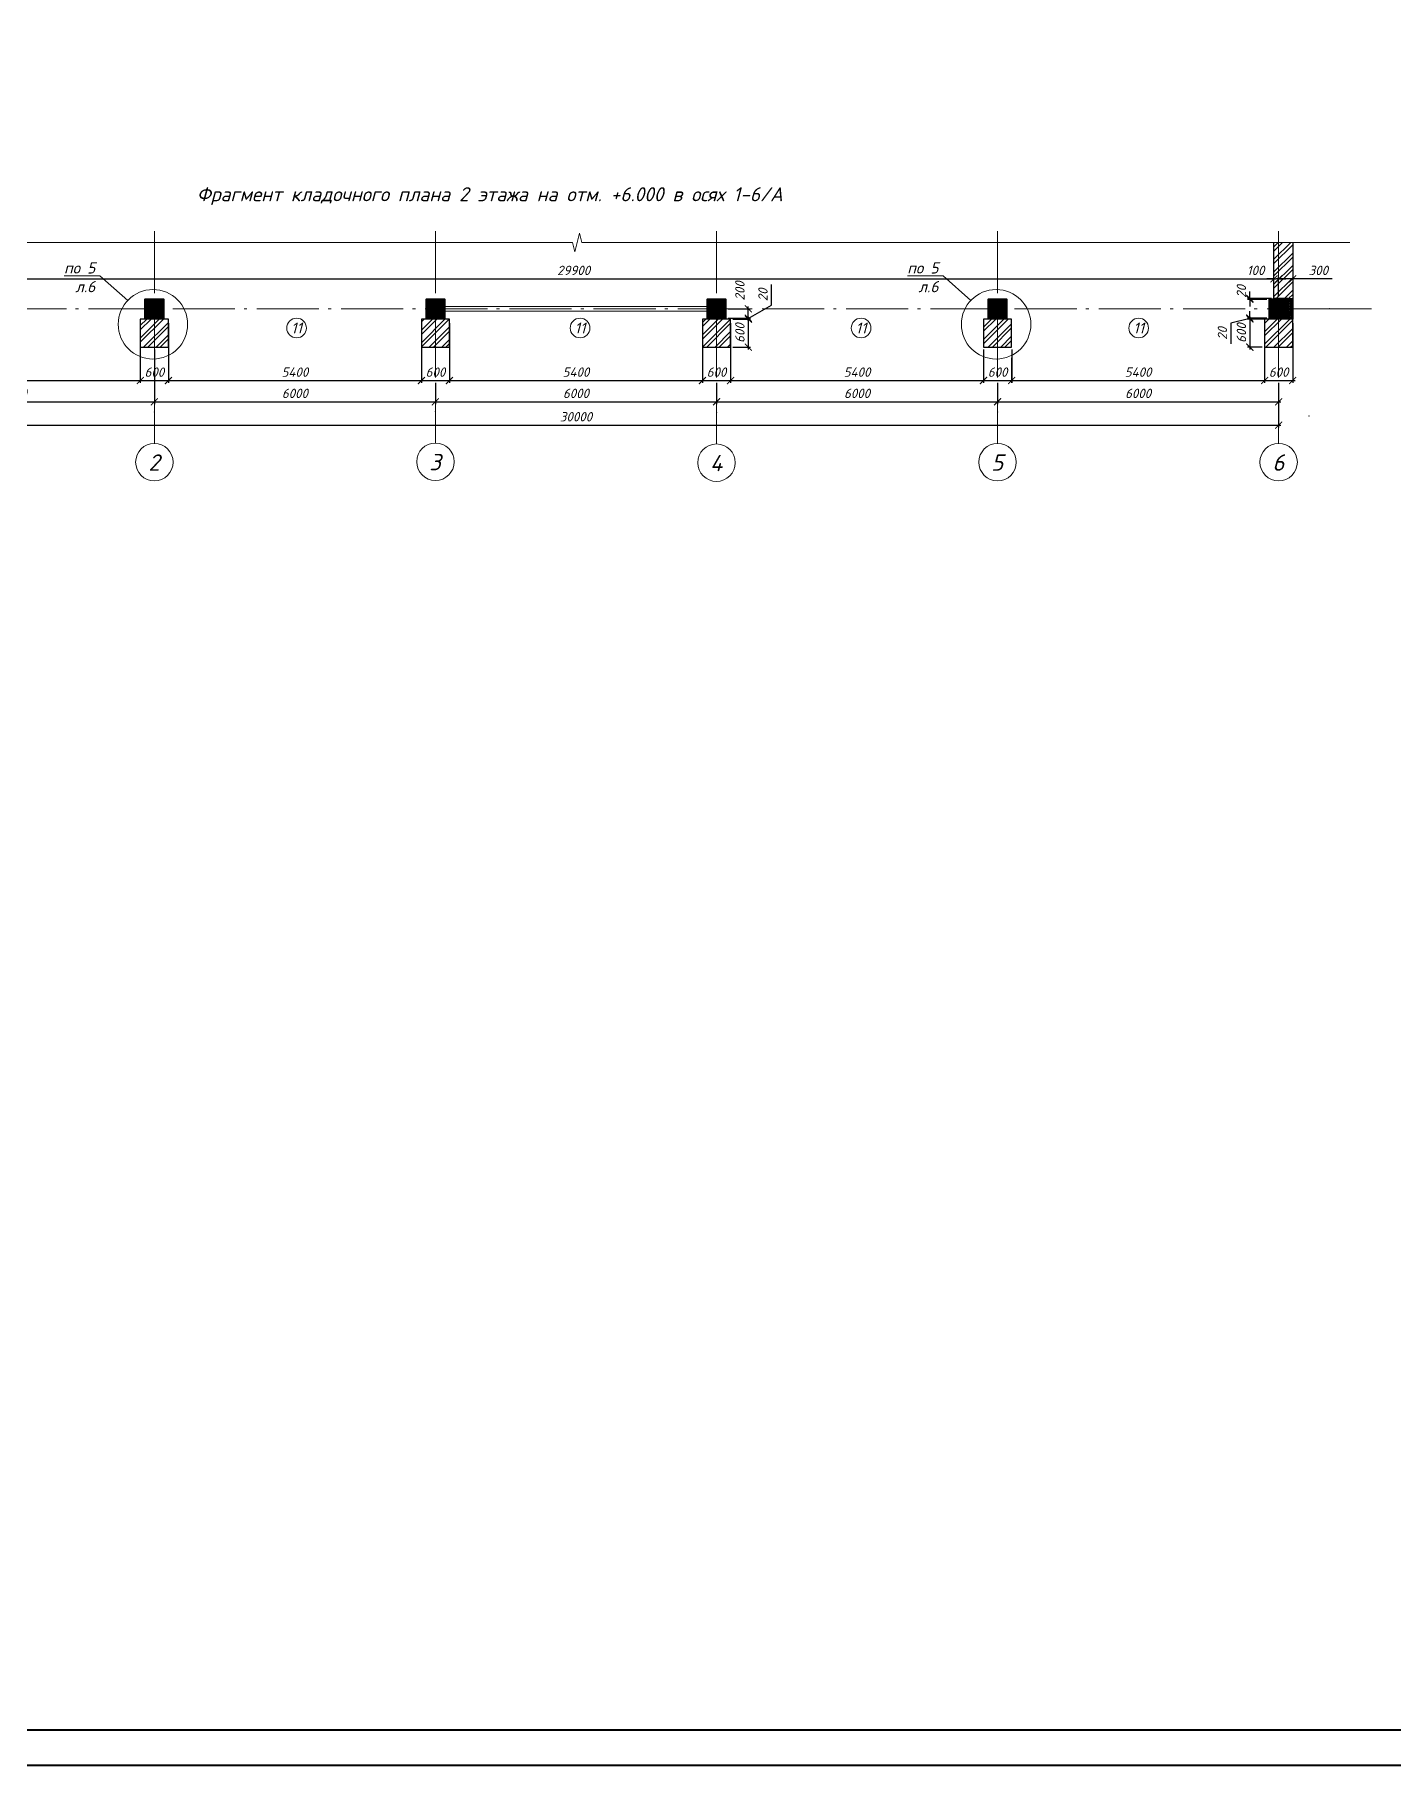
# Model space of a CAD drawing. Header units: millimetres. Extents: x -238377 to -11282, y -123214 to -44846.
# Drawn here: x -211207 to -182202, y -123214 to -86257 of the extents above; entities that cross this region are included whole.
import ezdxf
from ezdxf import colors
from ezdxf.entities.mleader import LeaderData, LeaderLine
from ezdxf.enums import TextEntityAlignment as Align
from ezdxf.math import Vec2, Vec3

# ---------------------------------------------------------------- set-up
doc = ezdxf.new("R2010")
doc.units = ezdxf.units.MM
doc.header["$MEASUREMENT"] = 0
doc.linetypes.add('Double Dashed', pattern=[1797.222233, 1325, -211.666656, 63.333344, -197.222233])
doc.layers.get('0').update_dxf_attribs({"lineweight": 5})
doc.layers.add('#Hatch', color=252, linetype='Continuous', lineweight=5, true_color=0x696969)
for name, color, linetype, lineweight in [('#Выноски', 150, 'Continuous', 15), ('#Оси', 7, 'Continuous', 5), ('0_Ном._пера__99', 7, 'Continuous', 40), ('колонны_Ном._пера__94', 252, 'Continuous', 13), ('колонны_Ном._пера__99', 7, 'Continuous', 40), ('Конструкции', 160, 'Continuous', 5), ('оси_Ном._пера__96', 7, 'Continuous', 5), ('оси_Ном._пера__97', 7, 'Continuous', 20), ('размеры', 7, 'Continuous', 5)]:
    doc.layers.add(name, color=color, linetype=linetype, lineweight=lineweight)
doc.layers.add('#стены наруж', color=7, linetype='Continuous')
doc.layers.add('колонны', color=7, linetype='Continuous')
doc.styles.add('GOST 2.304', font='isocpeui.ttf')
doc.styles.get("Standard").update_dxf_attribs({"font": 'isocpeui.ttf'})
doc.styles.add('STEP PR', font='isocpeui.ttf')
doc.dimstyles.get("Standard").update_dxf_attribs({"dimtxt": 200, "dimasz": 150, "dimexe": 50, "dimexo": 50, "dimgap": 80, "dimtad": 1, "dimdec": 0, "dimzin": 0, "dimdsep": 46, "dimtxsty": 'Standard', "dimblk": 'ARCHTICK', "dimcen": 5, "dimdle": 50, "dimadec": 0, "dimazin": 0, "dimtfac": 1, "dimtdec": 0, "dimtofl": 0, "dimtmove": 1, "dimatfit": 3, "dimfxl": 1, "dimtolj": 1, "dimtzin": 0, "dimarcsym": 0})

# ---------------------------------------------------------------- blocks, each defined once
blk = doc.blocks.new('Колонна_15_1', base_point=(22379, 71856))
at = {"layer": 'колонны_Ном._пера__94', "linetype": 'Continuous', "true_color": 0x7d7d7d}
blk.add_hatch(color=8, dxfattribs=at).paths.add_polyline_path([(22179, 71647), (22579, 71647), (22579, 72047), (22179, 72047)])
blk.add_hatch(color=8, dxfattribs=at).paths.add_polyline_path([(22179, 71647), (22579, 71647), (22579, 72047), (22179, 72047)])
at = {"layer": 'колонны_Ном._пера__99', "linetype": 'Continuous', "flags": 128}
blk.add_lwpolyline([(22179, 71647), (22579, 71647), (22579, 72047), (22179, 72047)], close=True, dxfattribs=at)
at = {"layer": 'колонны_Ном._пера__99', "color": 8, "linetype": 'Continuous', "true_color": 0x737373, "flags": 128}
blk.add_lwpolyline([(22179, 71647), (22579, 71647), (22579, 72047), (22179, 72047)], close=True, dxfattribs=at)
at = {"layer": 'оси_Ном._пера__96', "color": 253, "lineweight": 5, "true_color": 0x9c9c9c}
for points in [[(22179, 71847), (22579, 71847)], [(22179, 71847), (22579, 71847)], [(22379, 72047), (22379, 71647)], [(22379, 72047), (22379, 71647)]]:
    blk.add_lwpolyline(points, dxfattribs=at)
blk = doc.blocks.new('_ArchTick')
at = {"color": 0, "linetype": 'ByBlock', "const_width": 0.15}
blk.add_lwpolyline([(-0.5, -0.5), (0.5, 0.5)], dxfattribs=at)
blk = doc.blocks.new('*D183')
at = {"layer": 'Defpoints', "color": 0, "transparency": 16777216}
for p in [(-184751, -91472), (-214651, -91911), (-184751, -91891)]:
    blk.add_point(p, dxfattribs=at)
at = {"layer": 'размеры', "color": 0, "lineweight": -2, "transparency": 16777216}
for p, q in [((-214701, -91472), (-184701, -91472)), ((-214651, -91861), (-214651, -91422)), ((-184751, -91841), (-184751, -91422))]:
    blk.add_line(p, q, dxfattribs=at)
at = {"layer": 'размеры', "color": 0, "lineweight": -2, "transparency": 16777216, "xscale": 150, "yscale": 150, "zscale": 150, "rotation": 180}
blk.add_blockref('_ArchTick', (-214651, -91472), dxfattribs=at)
at = {"layer": 'размеры', "color": 0, "lineweight": -2, "transparency": 16777216, "xscale": 150, "yscale": 150, "zscale": 150}
blk.add_blockref('_ArchTick', (-184751, -91472), dxfattribs=at)
at = {"layer": 'размеры', "color": 0, "transparency": 16777216, "insert": (-199701, -91292), "char_height": 200, "attachment_point": 5}
blk.add_mtext('\\A1;29900', dxfattribs=at)
blk = doc.blocks.new('*D185')
at = {"layer": 'Defpoints', "color": 0, "transparency": 16777216}
for p in [(-214351, -92584), (-208951, -92421), (-208951, -93644)]:
    blk.add_point(p, dxfattribs=at)
at = {"layer": 'размеры', "color": 0, "lineweight": -2, "transparency": 16777216}
for p, q in [((-214351, -92634), (-214351, -93694)), ((-208951, -92471), (-208951, -93694)), ((-214401, -93644), (-208901, -93644))]:
    blk.add_line(p, q, dxfattribs=at)
at = {"layer": 'размеры', "color": 0, "lineweight": -2, "transparency": 16777216, "xscale": 150, "yscale": 150, "zscale": 150, "rotation": 180}
blk.add_blockref('_ArchTick', (-214351, -93644), dxfattribs=at)
at = {"layer": 'размеры', "color": 0, "lineweight": -2, "transparency": 16777216, "xscale": 150, "yscale": 150, "zscale": 150}
blk.add_blockref('_ArchTick', (-208951, -93644), dxfattribs=at)
at = {"layer": 'размеры', "color": 0, "transparency": 16777216, "insert": (-211673, -93464), "char_height": 200, "attachment_point": 5}
blk.add_mtext('\\A1;5400', dxfattribs=at)
blk = doc.blocks.new('*D186')
at = {"layer": 'Defpoints', "color": 0, "transparency": 16777216}
for p in [(-208351, -92421), (-202951, -92484), (-202951, -93644)]:
    blk.add_point(p, dxfattribs=at)
at = {"layer": 'размеры', "color": 0, "lineweight": -2, "transparency": 16777216}
for p, q in [((-208351, -92471), (-208351, -93694)), ((-202951, -92534), (-202951, -93694)), ((-208401, -93644), (-202901, -93644))]:
    blk.add_line(p, q, dxfattribs=at)
at = {"layer": 'размеры', "color": 0, "lineweight": -2, "transparency": 16777216, "xscale": 150, "yscale": 150, "zscale": 150, "rotation": 180}
blk.add_blockref('_ArchTick', (-208351, -93644), dxfattribs=at)
at = {"layer": 'размеры', "color": 0, "lineweight": -2, "transparency": 16777216, "xscale": 150, "yscale": 150, "zscale": 150}
blk.add_blockref('_ArchTick', (-202951, -93644), dxfattribs=at)
at = {"layer": 'размеры', "color": 0, "transparency": 16777216, "insert": (-205651, -93464), "char_height": 200, "attachment_point": 5}
blk.add_mtext('\\A1;5400', dxfattribs=at)
blk = doc.blocks.new('*D187')
at = {"layer": 'Defpoints', "color": 0, "transparency": 16777216}
for p in [(-202351, -92421), (-196951, -92812), (-196951, -93644)]:
    blk.add_point(p, dxfattribs=at)
at = {"layer": 'размеры', "color": 0, "lineweight": -2, "transparency": 16777216}
for p, q in [((-202351, -92471), (-202351, -93694)), ((-196951, -92862), (-196951, -93694)), ((-202401, -93644), (-196901, -93644))]:
    blk.add_line(p, q, dxfattribs=at)
at = {"layer": 'размеры', "color": 0, "lineweight": -2, "transparency": 16777216, "xscale": 150, "yscale": 150, "zscale": 150, "rotation": 180}
blk.add_blockref('_ArchTick', (-202351, -93644), dxfattribs=at)
at = {"layer": 'размеры', "color": 0, "lineweight": -2, "transparency": 16777216, "xscale": 150, "yscale": 150, "zscale": 150}
blk.add_blockref('_ArchTick', (-196951, -93644), dxfattribs=at)
at = {"layer": 'размеры', "color": 0, "transparency": 16777216, "insert": (-199651, -93464), "char_height": 200, "attachment_point": 5}
blk.add_mtext('\\A1;5400', dxfattribs=at)
blk = doc.blocks.new('*D188')
at = {"layer": 'Defpoints', "color": 0, "transparency": 16777216}
for p in [(-190951, -92931), (-196351, -93141), (-190951, -93644)]:
    blk.add_point(p, dxfattribs=at)
at = {"layer": 'размеры', "color": 0, "lineweight": -2, "transparency": 16777216}
for p, q in [((-190951, -92981), (-190951, -93694)), ((-196351, -93191), (-196351, -93694)), ((-196401, -93644), (-190901, -93644))]:
    blk.add_line(p, q, dxfattribs=at)
at = {"layer": 'размеры', "color": 0, "lineweight": -2, "transparency": 16777216, "xscale": 150, "yscale": 150, "zscale": 150, "rotation": 180}
blk.add_blockref('_ArchTick', (-196351, -93644), dxfattribs=at)
at = {"layer": 'размеры', "color": 0, "lineweight": -2, "transparency": 16777216, "xscale": 150, "yscale": 150, "zscale": 150}
blk.add_blockref('_ArchTick', (-190951, -93644), dxfattribs=at)
at = {"layer": 'размеры', "color": 0, "transparency": 16777216, "insert": (-193651, -93464), "char_height": 200, "attachment_point": 5}
blk.add_mtext('\\A1;5400', dxfattribs=at)
blk = doc.blocks.new('*D189')
at = {"layer": 'Defpoints', "color": 0, "transparency": 16777216}
for p in [(-190351, -93109), (-184951, -93186), (-184951, -93644)]:
    blk.add_point(p, dxfattribs=at)
at = {"layer": 'размеры', "color": 0, "lineweight": -2, "transparency": 16777216}
for p, q in [((-190351, -93159), (-190351, -93694)), ((-184951, -93236), (-184951, -93694)), ((-190401, -93644), (-184901, -93644))]:
    blk.add_line(p, q, dxfattribs=at)
at = {"layer": 'размеры', "color": 0, "lineweight": -2, "transparency": 16777216, "xscale": 150, "yscale": 150, "zscale": 150, "rotation": 180}
blk.add_blockref('_ArchTick', (-190351, -93644), dxfattribs=at)
at = {"layer": 'размеры', "color": 0, "lineweight": -2, "transparency": 16777216, "xscale": 150, "yscale": 150, "zscale": 150}
blk.add_blockref('_ArchTick', (-184951, -93644), dxfattribs=at)
at = {"layer": 'размеры', "color": 0, "transparency": 16777216, "insert": (-187651, -93464), "char_height": 200, "attachment_point": 5}
blk.add_mtext('\\A1;5400', dxfattribs=at)
blk = doc.blocks.new('Связ001')
at = {"layer": 'Конструкции', "color": 102, "linetype": 'Continuous', "lineweight": 9}
blk.add_lwpolyline([(5837, 0), (5837, 100), (0, 100), (0, 0), (5837, 0)], dxfattribs=at)
blk = doc.blocks.new('*D176')
at = {"layer": 'Defpoints', "color": 0, "transparency": 16777216}
for p in [(-208951, -92373), (-208351, -92372), (-208351, -93644)]:
    blk.add_point(p, dxfattribs=at)
at = {"layer": 'размеры', "color": 0, "lineweight": -2, "transparency": 16777216}
for p, q in [((-208951, -92423), (-208951, -93694)), ((-208351, -92422), (-208351, -93694)), ((-209001, -93644), (-208301, -93644))]:
    blk.add_line(p, q, dxfattribs=at)
at = {"layer": 'размеры', "color": 0, "lineweight": -2, "transparency": 16777216, "xscale": 150, "yscale": 150, "zscale": 150, "rotation": 180}
blk.add_blockref('_ArchTick', (-208951, -93644), dxfattribs=at)
at = {"layer": 'размеры', "color": 0, "lineweight": -2, "transparency": 16777216, "xscale": 150, "yscale": 150, "zscale": 150}
blk.add_blockref('_ArchTick', (-208351, -93644), dxfattribs=at)
at = {"layer": 'размеры', "color": 0, "transparency": 16777216, "insert": (-208651, -93464), "char_height": 200, "attachment_point": 5}
blk.add_mtext('\\A1;600', dxfattribs=at)
blk = doc.blocks.new('*D177')
at = {"layer": 'Defpoints', "color": 0, "transparency": 16777216}
for p in [(-202951, -92373), (-202351, -92372), (-202351, -93644)]:
    blk.add_point(p, dxfattribs=at)
at = {"layer": 'размеры', "color": 0, "lineweight": -2, "transparency": 16777216}
for p, q in [((-202951, -92423), (-202951, -93694)), ((-202351, -92422), (-202351, -93694)), ((-203001, -93644), (-202301, -93644))]:
    blk.add_line(p, q, dxfattribs=at)
at = {"layer": 'размеры', "color": 0, "lineweight": -2, "transparency": 16777216, "xscale": 150, "yscale": 150, "zscale": 150, "rotation": 180}
blk.add_blockref('_ArchTick', (-202951, -93644), dxfattribs=at)
at = {"layer": 'размеры', "color": 0, "lineweight": -2, "transparency": 16777216, "xscale": 150, "yscale": 150, "zscale": 150}
blk.add_blockref('_ArchTick', (-202351, -93644), dxfattribs=at)
at = {"layer": 'размеры', "color": 0, "transparency": 16777216, "insert": (-202651, -93464), "char_height": 200, "attachment_point": 5}
blk.add_mtext('\\A1;600', dxfattribs=at)
blk = doc.blocks.new('*D178')
at = {"layer": 'Defpoints', "color": 0, "transparency": 16777216}
for p in [(-196951, -92373), (-196351, -92372), (-196351, -93644)]:
    blk.add_point(p, dxfattribs=at)
at = {"layer": 'размеры', "color": 0, "lineweight": -2, "transparency": 16777216}
for p, q in [((-196951, -92423), (-196951, -93694)), ((-196351, -92422), (-196351, -93694)), ((-197001, -93644), (-196301, -93644))]:
    blk.add_line(p, q, dxfattribs=at)
at = {"layer": 'размеры', "color": 0, "lineweight": -2, "transparency": 16777216, "xscale": 150, "yscale": 150, "zscale": 150, "rotation": 180}
blk.add_blockref('_ArchTick', (-196951, -93644), dxfattribs=at)
at = {"layer": 'размеры', "color": 0, "lineweight": -2, "transparency": 16777216, "xscale": 150, "yscale": 150, "zscale": 150}
blk.add_blockref('_ArchTick', (-196351, -93644), dxfattribs=at)
at = {"layer": 'размеры', "color": 0, "transparency": 16777216, "insert": (-196651, -93464), "char_height": 200, "attachment_point": 5}
blk.add_mtext('\\A1;600', dxfattribs=at)
blk = doc.blocks.new('*D179')
at = {"layer": 'Defpoints', "color": 0, "lineweight": 0, "transparency": 16777216}
for p in [(-190951, -92931), (-190350, -92931), (-190350, -93644)]:
    blk.add_point(p, dxfattribs=at)
at = {"layer": 'размеры', "color": 0, "lineweight": -2, "transparency": 16777216}
for p, q in [((-190951, -92981), (-190951, -93694)), ((-190350, -92981), (-190350, -93694)), ((-191001, -93644), (-190300, -93644))]:
    blk.add_line(p, q, dxfattribs=at)
at = {"layer": 'размеры', "color": 0, "lineweight": -2, "transparency": 16777216, "xscale": 150, "yscale": 150, "zscale": 150, "rotation": 180}
blk.add_blockref('_ArchTick', (-190951, -93644), dxfattribs=at)
at = {"layer": 'размеры', "color": 0, "lineweight": -2, "transparency": 16777216, "xscale": 150, "yscale": 150, "zscale": 150}
blk.add_blockref('_ArchTick', (-190350, -93644), dxfattribs=at)
at = {"layer": 'размеры', "color": 0, "transparency": 16777216, "insert": (-190651, -93464), "char_height": 200, "attachment_point": 5}
blk.add_mtext('\\A1;600', dxfattribs=at)
blk = doc.blocks.new('*D180')
at = {"layer": 'Defpoints', "color": 0, "transparency": 16777216}
for p in [(-184951, -92373), (-184351, -92372), (-184351, -93644)]:
    blk.add_point(p, dxfattribs=at)
at = {"layer": 'размеры', "color": 0, "lineweight": -2, "transparency": 16777216}
for p, q in [((-184951, -92423), (-184951, -93694)), ((-184351, -92422), (-184351, -93694)), ((-185001, -93644), (-184301, -93644))]:
    blk.add_line(p, q, dxfattribs=at)
at = {"layer": 'размеры', "color": 0, "lineweight": -2, "transparency": 16777216, "xscale": 150, "yscale": 150, "zscale": 150, "rotation": 180}
blk.add_blockref('_ArchTick', (-184951, -93644), dxfattribs=at)
at = {"layer": 'размеры', "color": 0, "lineweight": -2, "transparency": 16777216, "xscale": 150, "yscale": 150, "zscale": 150}
blk.add_blockref('_ArchTick', (-184351, -93644), dxfattribs=at)
at = {"layer": 'размеры', "color": 0, "transparency": 16777216, "insert": (-184651, -93464), "char_height": 200, "attachment_point": 5}
blk.add_mtext('\\A1;600', dxfattribs=at)
blk = doc.blocks.new('*D182')
at = {"layer": 'Defpoints', "color": 0, "transparency": 16777216}
for p in [(-184651, -91472), (-184651, -91472), (-184351, -91472)]:
    blk.add_point(p, dxfattribs=at)
at = {"layer": 'размеры', "color": 0, "lineweight": -2, "transparency": 16777216}
for p, q in [((-184301, -91472), (-184701, -91472)), ((-183511, -91472), (-184351, -91472))]:
    blk.add_line(p, q, dxfattribs=at)
at = {"layer": 'размеры', "color": 0, "lineweight": -2, "transparency": 16777216, "xscale": 150, "yscale": 150, "zscale": 150, "rotation": 180}
blk.add_blockref('_ArchTick', (-184651, -91472), dxfattribs=at)
at = {"layer": 'размеры', "color": 0, "lineweight": -2, "transparency": 16777216, "xscale": 150, "yscale": 150, "zscale": 150}
blk.add_blockref('_ArchTick', (-184351, -91472), dxfattribs=at)
at = {"layer": 'размеры', "color": 0, "transparency": 16777216, "insert": (-183804, -91292), "char_height": 200, "attachment_point": 5}
blk.add_mtext('\\A1;300', dxfattribs=at)
blk = doc.blocks.new('*D196')
at = {"layer": 'Defpoints', "color": 0, "transparency": 16777216}
for p in [(-196351, -92331), (-196351, -92931), (-195972, -92931)]:
    blk.add_point(p, dxfattribs=at)
at = {"layer": 'размеры', "color": 0, "lineweight": -2, "transparency": 16777216}
for p, q in [((-196301, -92331), (-195922, -92331)), ((-195972, -92281), (-195972, -92981)), ((-196301, -92931), (-195922, -92931))]:
    blk.add_line(p, q, dxfattribs=at)
at = {"layer": 'размеры', "color": 0, "lineweight": -2, "transparency": 16777216, "xscale": 150, "yscale": 150, "zscale": 150}
for p, rotation in [((-195972, -92331), 90), ((-195972, -92931), 270)]:
    blk.add_blockref('_ArchTick', p, dxfattribs=dict(at, rotation=rotation))
at = {"layer": 'размеры', "color": 0, "transparency": 16777216, "insert": (-196152, -92631), "char_height": 200, "attachment_point": 5, "rotation": 90}
blk.add_mtext('\\A1;600', dxfattribs=at)
blk = doc.blocks.new('*D197')
at = {"layer": 'Defpoints', "color": 0, "transparency": 16777216}
for p in [(-196451, -92311), (-196351, -92331), (-195972, -92311)]:
    blk.add_point(p, dxfattribs=at)
at = {"layer": 'размеры', "color": 0, "lineweight": -2, "transparency": 16777216}
for p, q in [((-195479, -92035), (-195479, -91595)), ((-196401, -92311), (-195922, -92311)), ((-196301, -92331), (-195922, -92331)), ((-195972, -92321), (-195479, -92035)), ((-195972, -92311), (-195972, -92161)), ((-195972, -92331), (-195972, -92311)), ((-195972, -92331), (-195972, -92481))]:
    blk.add_line(p, q, dxfattribs=at)
at = {"layer": 'размеры', "color": 0, "lineweight": -2, "transparency": 16777216, "xscale": 150, "yscale": 150, "zscale": 150}
for p, rotation in [((-195972, -92311), 270), ((-195972, -92331), 90)]:
    blk.add_blockref('_ArchTick', p, dxfattribs=dict(at, rotation=rotation))
at = {"layer": 'размеры', "color": 0, "transparency": 16777216, "insert": (-195659, -91815), "char_height": 200, "attachment_point": 5, "rotation": 90}
blk.add_mtext('\\A1;20', dxfattribs=at)
blk = doc.blocks.new('*D198')
at = {"layer": 'Defpoints', "color": 0, "transparency": 16777216}
for p in [(-196451, -92111), (-196451, -92311), (-195972, -92111)]:
    blk.add_point(p, dxfattribs=at)
at = {"layer": 'размеры', "color": 0, "lineweight": -2, "transparency": 16777216}
for p, q in [((-196401, -92111), (-195922, -92111)), ((-196401, -92311), (-195922, -92311)), ((-195972, -92361), (-195972, -92061))]:
    blk.add_line(p, q, dxfattribs=at)
at = {"layer": 'размеры', "color": 0, "lineweight": -2, "transparency": 16777216, "xscale": 150, "yscale": 150, "zscale": 150}
for p, rotation in [((-195972, -92111), 90), ((-195972, -92311), 270)]:
    blk.add_blockref('_ArchTick', p, dxfattribs=dict(at, rotation=rotation))
at = {"layer": 'размеры', "color": 0, "transparency": 16777216, "insert": (-196152, -91731), "char_height": 200, "attachment_point": 5, "rotation": 90}
blk.add_mtext('\\A1;200', dxfattribs=at)
blk = doc.blocks.new('*D199')
at = {"layer": 'Defpoints', "color": 0, "transparency": 16777216}
for p in [(-185266, -91891), (-184851, -91911), (-184751, -91891)]:
    blk.add_point(p, dxfattribs=at)
at = {"layer": 'размеры', "color": 0, "lineweight": -2, "transparency": 16777216}
for p, q in [((-184801, -91891), (-185316, -91891)), ((-184901, -91911), (-185316, -91911)), ((-185266, -91891), (-185266, -91741)), ((-185266, -91911), (-185266, -92061))]:
    blk.add_line(p, q, dxfattribs=at)
at = {"layer": 'размеры', "color": 0, "lineweight": -2, "transparency": 16777216, "xscale": 150, "yscale": 150, "zscale": 150}
for p, rotation in [((-185266, -91891), 270), ((-185266, -91911), 90)]:
    blk.add_blockref('_ArchTick', p, dxfattribs=dict(at, rotation=rotation))
at = {"layer": 'размеры', "color": 0, "transparency": 16777216, "insert": (-185446, -91741), "char_height": 200, "attachment_point": 5, "rotation": 90}
blk.add_mtext('\\A1;20', dxfattribs=at)
blk = doc.blocks.new('*D190')
at = {"layer": 'Defpoints', "color": 0, "transparency": 16777216}
for p in [(-185266, -92331), (-184851, -92311), (-184851, -92331)]:
    blk.add_point(p, dxfattribs=at)
at = {"layer": 'размеры', "color": 0, "lineweight": -2, "transparency": 16777216}
for p, q in [((-185266, -92321), (-185671, -92420)), ((-184901, -92311), (-185316, -92311)), ((-184901, -92331), (-185316, -92331)), ((-185266, -92311), (-185266, -92161)), ((-185266, -92311), (-185266, -92331)), ((-185266, -92331), (-185266, -92481)), ((-185671, -92420), (-185671, -92860))]:
    blk.add_line(p, q, dxfattribs=at)
at = {"layer": 'размеры', "color": 0, "lineweight": -2, "transparency": 16777216, "xscale": 150, "yscale": 150, "zscale": 150}
for p, rotation in [((-185266, -92311), 270), ((-185266, -92331), 90)]:
    blk.add_blockref('_ArchTick', p, dxfattribs=dict(at, rotation=rotation))
at = {"layer": 'размеры', "color": 0, "transparency": 16777216, "insert": (-185851, -92640), "char_height": 200, "attachment_point": 5, "rotation": 90}
blk.add_mtext('\\A1;20', dxfattribs=at)
blk = doc.blocks.new('*D191')
at = {"layer": 'Defpoints', "color": 0, "transparency": 16777216}
for p in [(-184851, -92331), (-185266, -92931), (-184951, -92931)]:
    blk.add_point(p, dxfattribs=at)
at = {"layer": 'размеры', "color": 0, "lineweight": -2, "transparency": 16777216}
for p, q in [((-184901, -92331), (-185316, -92331)), ((-185266, -92281), (-185266, -92981)), ((-185001, -92931), (-185316, -92931))]:
    blk.add_line(p, q, dxfattribs=at)
at = {"layer": 'размеры', "color": 0, "lineweight": -2, "transparency": 16777216, "xscale": 150, "yscale": 150, "zscale": 150}
for p, rotation in [((-185266, -92331), 90), ((-185266, -92931), 270)]:
    blk.add_blockref('_ArchTick', p, dxfattribs=dict(at, rotation=rotation))
at = {"layer": 'размеры', "color": 0, "transparency": 16777216, "insert": (-185446, -92631), "char_height": 200, "attachment_point": 5, "rotation": 90}
blk.add_mtext('\\A1;600', dxfattribs=at)
blk = doc.blocks.new('*D175')
at = {"layer": 'Defpoints', "color": 0, "transparency": 16777216}
for p in [(-184651, -91472), (-184751, -91891), (-184651, -91891)]:
    blk.add_point(p, dxfattribs=at)
at = {"layer": 'размеры', "color": 0, "lineweight": -2, "transparency": 16777216}
for p, q in [((-184751, -91472), (-184901, -91472)), ((-184751, -91841), (-184751, -91422)), ((-184651, -91841), (-184651, -91422)), ((-184651, -91472), (-184501, -91472))]:
    blk.add_line(p, q, dxfattribs=at)
at = {"layer": 'размеры', "color": 0, "lineweight": -2, "transparency": 16777216, "xscale": 150, "yscale": 150, "zscale": 150}
blk.add_blockref('_ArchTick', (-184751, -91472), dxfattribs=at)
at = {"layer": 'размеры', "color": 0, "lineweight": -2, "transparency": 16777216, "xscale": 150, "yscale": 150, "zscale": 150, "rotation": 180}
blk.add_blockref('_ArchTick', (-184651, -91472), dxfattribs=at)
at = {"layer": 'размеры', "color": 0, "transparency": 16777216, "insert": (-185142, -91292), "char_height": 200, "attachment_point": 5}
blk.add_mtext('\\A1;100', dxfattribs=at)
blk = doc.blocks.new('*U201')
at = {"color": 0, "linetype": 'ByBlock', "lineweight": -2}
for p, q in [((102.46, 0), (102.78, 1.25)), ((102.78, 1.25), (103.4, -1.25)), ((102.46, 0), (0, 0)), ((103.4, -1.25), (103.71, 0)), ((206.18, 0), (103.71, 0))]:
    blk.add_line(p, q, dxfattribs=at)
blk = doc.blocks.new('*D202')
at = {"layer": 'Defpoints', "color": 0, "transparency": 16777216}
for p in [(-214651, -92732), (-208651, -92931), (-208651, -94098)]:
    blk.add_point(p, dxfattribs=at)
at = {"layer": 'размеры', "color": 0, "lineweight": -2, "transparency": 16777216}
for p, q in [((-214651, -92782), (-214651, -94148)), ((-208651, -92981), (-208651, -94148)), ((-214701, -94098), (-208601, -94098))]:
    blk.add_line(p, q, dxfattribs=at)
at = {"layer": 'размеры', "color": 0, "lineweight": -2, "transparency": 16777216, "xscale": 150, "yscale": 150, "zscale": 150, "rotation": 180}
blk.add_blockref('_ArchTick', (-214651, -94098), dxfattribs=at)
at = {"layer": 'размеры', "color": 0, "lineweight": -2, "transparency": 16777216, "xscale": 150, "yscale": 150, "zscale": 150}
blk.add_blockref('_ArchTick', (-208651, -94098), dxfattribs=at)
at = {"layer": 'размеры', "color": 0, "transparency": 16777216, "insert": (-211651, -93918), "char_height": 200, "attachment_point": 5}
blk.add_mtext('\\A1;6000', dxfattribs=at)
blk = doc.blocks.new('*D203')
at = {"layer": 'Defpoints', "color": 0, "transparency": 16777216}
for p in [(-208651, -92931), (-202651, -93644), (-202651, -94098)]:
    blk.add_point(p, dxfattribs=at)
at = {"layer": 'размеры', "color": 0, "lineweight": -2, "transparency": 16777216}
for p, q in [((-208651, -92981), (-208651, -94148)), ((-202651, -93694), (-202651, -94148)), ((-208701, -94098), (-202601, -94098))]:
    blk.add_line(p, q, dxfattribs=at)
at = {"layer": 'размеры', "color": 0, "lineweight": -2, "transparency": 16777216, "xscale": 150, "yscale": 150, "zscale": 150, "rotation": 180}
blk.add_blockref('_ArchTick', (-208651, -94098), dxfattribs=at)
at = {"layer": 'размеры', "color": 0, "lineweight": -2, "transparency": 16777216, "xscale": 150, "yscale": 150, "zscale": 150}
blk.add_blockref('_ArchTick', (-202651, -94098), dxfattribs=at)
at = {"layer": 'размеры', "color": 0, "transparency": 16777216, "insert": (-205651, -93918), "char_height": 200, "attachment_point": 5}
blk.add_mtext('\\A1;6000', dxfattribs=at)
blk = doc.blocks.new('*D204')
at = {"layer": 'Defpoints', "color": 0, "transparency": 16777216}
for p in [(-202651, -93644), (-196651, -93644), (-196651, -94098)]:
    blk.add_point(p, dxfattribs=at)
at = {"layer": 'размеры', "color": 0, "lineweight": -2, "transparency": 16777216}
for p, q in [((-202651, -93694), (-202651, -94148)), ((-196651, -93694), (-196651, -94148)), ((-202701, -94098), (-196601, -94098))]:
    blk.add_line(p, q, dxfattribs=at)
at = {"layer": 'размеры', "color": 0, "lineweight": -2, "transparency": 16777216, "xscale": 150, "yscale": 150, "zscale": 150, "rotation": 180}
blk.add_blockref('_ArchTick', (-202651, -94098), dxfattribs=at)
at = {"layer": 'размеры', "color": 0, "lineweight": -2, "transparency": 16777216, "xscale": 150, "yscale": 150, "zscale": 150}
blk.add_blockref('_ArchTick', (-196651, -94098), dxfattribs=at)
at = {"layer": 'размеры', "color": 0, "transparency": 16777216, "insert": (-199651, -93918), "char_height": 200, "attachment_point": 5}
blk.add_mtext('\\A1;6000', dxfattribs=at)
blk = doc.blocks.new('*D205')
at = {"layer": 'Defpoints', "color": 0, "transparency": 16777216}
for p in [(-196651, -93644), (-190651, -93644), (-190651, -94098)]:
    blk.add_point(p, dxfattribs=at)
at = {"layer": 'размеры', "color": 0, "lineweight": -2, "transparency": 16777216}
for p, q in [((-196651, -93694), (-196651, -94148)), ((-190651, -93694), (-190651, -94148)), ((-196701, -94098), (-190601, -94098))]:
    blk.add_line(p, q, dxfattribs=at)
at = {"layer": 'размеры', "color": 0, "lineweight": -2, "transparency": 16777216, "xscale": 150, "yscale": 150, "zscale": 150, "rotation": 180}
blk.add_blockref('_ArchTick', (-196651, -94098), dxfattribs=at)
at = {"layer": 'размеры', "color": 0, "lineweight": -2, "transparency": 16777216, "xscale": 150, "yscale": 150, "zscale": 150}
blk.add_blockref('_ArchTick', (-190651, -94098), dxfattribs=at)
at = {"layer": 'размеры', "color": 0, "transparency": 16777216, "insert": (-193651, -93918), "char_height": 200, "attachment_point": 5}
blk.add_mtext('\\A1;6000', dxfattribs=at)
blk = doc.blocks.new('*D206')
at = {"layer": 'Defpoints', "color": 0, "lineweight": 0, "transparency": 16777216}
for p in [(-190651, -93644), (-184651, -93663), (-184651, -94098)]:
    blk.add_point(p, dxfattribs=at)
at = {"layer": 'размеры', "color": 0, "lineweight": -2, "transparency": 16777216}
for p, q in [((-190651, -93694), (-190651, -94148)), ((-184651, -93713), (-184651, -94148)), ((-190701, -94098), (-184601, -94098))]:
    blk.add_line(p, q, dxfattribs=at)
at = {"layer": 'размеры', "color": 0, "lineweight": -2, "transparency": 16777216, "xscale": 150, "yscale": 150, "zscale": 150, "rotation": 180}
blk.add_blockref('_ArchTick', (-190651, -94098), dxfattribs=at)
at = {"layer": 'размеры', "color": 0, "lineweight": -2, "transparency": 16777216, "xscale": 150, "yscale": 150, "zscale": 150}
blk.add_blockref('_ArchTick', (-184651, -94098), dxfattribs=at)
at = {"layer": 'размеры', "color": 0, "transparency": 16777216, "insert": (-187651, -93918), "char_height": 200, "attachment_point": 5}
blk.add_mtext('\\A1;6000', dxfattribs=at)
blk = doc.blocks.new('*D207')
at = {"layer": 'Defpoints', "color": 0, "transparency": 16777216}
for p in [(-214651, -92732), (-184651, -93644), (-184651, -94597)]:
    blk.add_point(p, dxfattribs=at)
at = {"layer": 'размеры', "color": 0, "lineweight": -2, "transparency": 16777216}
for p, q in [((-214651, -92782), (-214651, -94647)), ((-184651, -93694), (-184651, -94647)), ((-214701, -94597), (-184601, -94597))]:
    blk.add_line(p, q, dxfattribs=at)
at = {"layer": 'размеры', "color": 0, "lineweight": -2, "transparency": 16777216, "xscale": 150, "yscale": 150, "zscale": 150, "rotation": 180}
blk.add_blockref('_ArchTick', (-214651, -94597), dxfattribs=at)
at = {"layer": 'размеры', "color": 0, "lineweight": -2, "transparency": 16777216, "xscale": 150, "yscale": 150, "zscale": 150}
blk.add_blockref('_ArchTick', (-184651, -94597), dxfattribs=at)
at = {"layer": 'размеры', "color": 0, "transparency": 16777216, "insert": (-199651, -94417), "char_height": 200, "attachment_point": 5}
blk.add_mtext('\\A1;30000', dxfattribs=at)
blk = doc.blocks.new('*U225')
at = {"color": 0, "linetype": 'ByBlock', "lineweight": -2}
blk.add_circle((0, 0), 6, dxfattribs=at)
blk.add_attdef('Узел', text='', height=4, dxfattribs=at).set_placement((0, 0), align=Align.MIDDLE_CENTER)
blk = doc.blocks.new('_None')

msp = doc.modelspace()

# ---------------------------------------------------------------- hatches: boundary and pattern name
at = {"layer": '#Hatch'}
h = msp.add_hatch(dxfattribs=at)
h.set_pattern_fill('ANSI32', color=256, scale=500)
h.set_pattern_definition([(45, (0, -12900.65), (-132.58252, 132.58252), []), (45, (88.39, -12900.65), (-132.58252, 132.58252), [])])
h.paths.add_polyline_path([(-184351.2, -90698), (-184651.2, -90698), (-184651.2, -91891), (-184451.5, -91891), (-184401.3, -91891), (-184351.2, -91891)])
h.paths.add_polyline_path([(-184651.2, -90698), (-184751.2, -90698), (-184751.2, -91891), (-184651.2, -91891)])
h = msp.add_hatch(dxfattribs=at)
h.set_pattern_fill('ANSI37', color=256, scale=200)
h.paths.add_polyline_path([(-184351.2, -91891), (-184451.5, -91891), (-184451.5, -92111), (-184351.2, -92111)])
h.paths.add_polyline_path([(-184351.2, -92111), (-184451.5, -92111), (-184451.5, -92331), (-184351.2, -92331)])
h = msp.add_hatch(dxfattribs=at)
h.set_pattern_fill('ANSI32', color=256, scale=500)
h.set_pattern_definition([(45, (0, -12920.65), (-132.58252, 132.58252), []), (45, (88.39, -12920.65), (-132.58252, 132.58252), [])])
h.paths.add_polyline_path([(-208651.2, -92331), (-208951.3, -92331), (-208951.3, -92931), (-208651.2, -92931)])
h.paths.add_polyline_path([(-208351, -92331), (-208651.2, -92331), (-208651.2, -92931), (-208351, -92931)])
h.paths.add_polyline_path([(-202651.2, -92331), (-202951.3, -92331), (-202951, -92930.9), (-202651.2, -92931)])
h.paths.add_polyline_path([(-202351, -92331), (-202651.2, -92331), (-202651.2, -92931), (-202351, -92931)])
h.paths.add_polyline_path([(-196651.2, -92331), (-196951, -92331), (-196951, -92931), (-196650.9, -92931)])
h.paths.add_polyline_path([(-196350.7, -92331), (-196651.2, -92331), (-196650.9, -92931), (-196350.7, -92931)])
h.paths.add_polyline_path([(-190651.2, -92331), (-190951.6, -92331), (-190951.6, -92931), (-190651.2, -92931)])
h.paths.add_polyline_path([(-190351.3, -92331), (-190651.2, -92331), (-190651.2, -92931), (-190351.3, -92931)])
h.paths.add_polyline_path([(-184651.2, -92331), (-184951.2, -92331), (-184951.2, -92931), (-184651.2, -92931)])
h.paths.add_polyline_path([(-184351.2, -92331), (-184651.2, -92331), (-184651.2, -92931), (-184351.2, -92931)])

# ---------------------------------------------------------------- linework, layer by layer
at = {"layer": '#Выноски'}
for centre in [(-208682.1, -92442.7), (-190682.1, -92442.7)]:
    msp.add_circle(centre, 741.8, dxfattribs=at)
at = {"layer": '#стены наруж', "lineweight": 30}
for points in [[(-184751.2, -91891), (-184751.2, -90698)], [(-184351.2, -90698), (-184351.2, -92331), (-184451.5, -92331), (-184451.5, -91891), (-184751.2, -91891)], [(-184451.5, -91891), (-184351.2, -91891)], [(-208351, -92731), (-208351, -92331), (-208951.3, -92331), (-208951.3, -92731)], [(-208951.3, -92733.1), (-208951.3, -92931), (-208351, -92931), (-208351, -92733.1)]]:
    msp.add_lwpolyline(points, dxfattribs=at)
for points in [[(-202351, -92331), (-202951.3, -92331), (-202951.3, -92931), (-202351, -92931)], [(-196350.7, -92331), (-196951, -92331), (-196951, -92931), (-196350.7, -92931)], [(-190351.3, -92331), (-190951.6, -92331), (-190951.6, -92931), (-190351.3, -92931)], [(-184351.2, -92331), (-184951.2, -92331), (-184951.2, -92931), (-184351.2, -92931)]]:
    msp.add_lwpolyline(points, close=True, dxfattribs=at)
at = {"color": 3, "lineweight": 40}
for points in [[(-238376.9, -44845.8), (-11282.4, -44845.8), (-11282.4, -123214.4), (-238376.9, -123214.4)], [(-237626.3, -45596.4), (-12033, -45596.4), (-12033, -122463.8), (-237626.3, -122463.8)]]:
    msp.add_lwpolyline(points, close=True, dxfattribs=at)
at = {"layer": 'оси_Ном._пера__96', "linetype": 'Double Dashed', "lineweight": 5}
for p, q in [((-208651.2, -90454.7), (-208651.2, -94313.8)), ((-202651.2, -90454.7), (-202651.2, -94304.7)), ((-196651.2, -90454.7), (-196651.2, -94325.1)), ((-183570.6, -92111), (-215768.1, -92111)), ((-208651.2, -94313.8), (-208651.2, -94987))]:
    msp.add_line(p, q, dxfattribs=at)
at = {"layer": 'оси_Ном._пера__96', "linetype": 'Double Dashed'}
for p, q in [((-190651.2, -90454.7), (-190651.2, -94313.8)), ((-184651.2, -90454.7), (-184651.2, -94313.8)), ((-183570.6, -92111), (-182670.6, -92111)), ((-202651.2, -94304.7), (-202651.2, -94977.9)), ((-196651.2, -94325.1), (-196651.2, -94998.3)), ((-190651.2, -94313.8), (-190651.2, -94987)), ((-184651.2, -94313.8), (-184651.2, -94987))]:
    msp.add_line(p, q, dxfattribs=at)
for p in [(-183570.6, -92111), (-183570.6, -92111), (-202651.2, -94304.7), (-202651.2, -94304.7), (-196651.2, -94325.1), (-196651.2, -94325.1), (-190651.2, -94313.8), (-190651.2, -94313.8), (-184651.2, -94313.8), (-184651.2, -94313.8), (-184001.2, -94403), (-184001.2, -94403)]:
    msp.add_point(p, dxfattribs=at)
at = {"layer": 'оси_Ном._пера__96', "linetype": 'Double Dashed', "lineweight": 5}
msp.add_point((-208651.2, -94313.8), dxfattribs=at)
msp.add_point((-208651.2, -94313.8), dxfattribs=at)
at = {"layer": 'оси_Ном._пера__97', "linetype": 'Continuous'}
for centre in [(-202651.2, -95377.9), (-208651.2, -95387), (-196651.2, -95398.3), (-190651.2, -95387), (-184651.2, -95387)]:
    msp.add_ellipse(centre, major_axis=(282.8, 282.8), ratio=1, start_param=3.9269908, end_param=10.2101761, dxfattribs=at)

# ---------------------------------------------------------------- block references
at = {"xscale": -160, "yscale": 160, "zscale": 160}
msp.add_blockref('*U201', (-183130.2, -90698), dxfattribs=at)
at = {"layer": 'колонны'}
for p in [(-208651.5, -92102.1), (-202651.5, -92102.1), (-196651.5, -92102.1), (-190651.5, -92102.1), (-184651.5, -92102.1)]:
    msp.add_blockref('Колонна_15_1', p, dxfattribs=at)
at = {"layer": 'Конструкции', "linetype": 'Continuous', "xscale": 0.9584354169361498, "zscale": 1000}
msp.add_blockref('Связ001', (-202446.2, -92161), dxfattribs=at)
at = {"layer": 'размеры'}
ref = msp.add_blockref('*U225', (-205615.3, -92522.5), dxfattribs=dict(at, xscale=35, yscale=35, zscale=35))
ref.add_attrib('Узел', '11', dxfattribs={"layer": '0', "color": 0, "linetype": 'ByBlock', "lineweight": -2, "height": 233.33}).set_placement((-205615.3, -92522.5), align=Align.MIDDLE_CENTER)
ref = msp.add_blockref('*U225', (-199564.1, -92522.5), dxfattribs=dict(at, xscale=35, yscale=35, zscale=35))
ref.add_attrib('Узел', '11', dxfattribs={"layer": '0', "color": 0, "linetype": 'ByBlock', "lineweight": -2, "height": 233.33}).set_placement((-199564.1, -92522.5), align=Align.MIDDLE_CENTER)
ref = msp.add_blockref('*U225', (-193564.6, -92522.5), dxfattribs=dict(at, xscale=35, yscale=35, zscale=35))
ref.add_attrib('Узел', '11', dxfattribs={"layer": '0', "color": 0, "linetype": 'ByBlock', "lineweight": -2, "height": 233.33}).set_placement((-193564.6, -92522.5), align=Align.MIDDLE_CENTER)
ref = msp.add_blockref('*U225', (-187638.8, -92522.5), dxfattribs=dict(at, xscale=35, yscale=35, zscale=35))
ref.add_attrib('Узел', '11', dxfattribs={"layer": '0', "color": 0, "linetype": 'ByBlock', "lineweight": -2, "height": 233.33}).set_placement((-187638.8, -92522.5), align=Align.MIDDLE_CENTER)

# ---------------------------------------------------------------- texts
at = {"layer": '#Оси', "linetype": 'Continuous', "ltscale": 100, "style": 'GOST 2.304'}
for s, p in [('2', (-208658.1, -95394.6)), ('3', (-202658.1, -95385.6)), ('4', (-196658.1, -95405.9)), ('5', (-190658.1, -95394.6)), ('6', (-184658.1, -95394.6))]:
    msp.add_text(s, height=350, dxfattribs=at).set_placement(p, align=Align.MIDDLE_CENTER)
at = {"layer": '0_Ном._пера__99', "linetype": 'Continuous', "insert": (-209870.7, -89706.5), "char_height": 300, "width": 17515.954, "attachment_point": 4}
msp.add_mtext('\\pi2126.2;Фрагмент кладочного плана 2 этажа на отм. +6.000 {\\C1;в осях 1-6/А}', dxfattribs=at)

# ---------------------------------------------------------------- dimensions: what is measured, and where the dimension line sits
at = {"layer": 'размеры'}
for base, p1, p2, picture, middle in [((-184751.2, -91472), (-214651.5, -91911), (-184751.2, -91891), '*D183', (-199701.3, -91472)), ((-184651.2, -91472), (-184751.2, -91891), (-184651.2, -91891), '*D175', (-185141.7, -91472)), ((-184651.2, -91472), (-184351.2, -91472), (-184651.2, -91472), '*D182', (-183803.7, -91352.9)), ((-208351, -93643.9), (-208951.3, -92373.5), (-208351, -92372.4), '*D176', (-208651.2, -93643.9)), ((-202351, -93643.9), (-202951.3, -92373.5), (-202351, -92372.4), '*D177', (-202651.2, -93643.9)), ((-196350.7, -93643.9), (-196951, -92373.5), (-196350.7, -92372.4), '*D178', (-196650.9, -93643.9)), ((-184351.2, -93643.9), (-184951.2, -92373.5), (-184351.2, -92372.4), '*D180', (-184651.2, -93643.9)), ((-208951.3, -93643.9), (-214351.2, -92584.4), (-208951.3, -92421), '*D185', (-211672.6, -93643.9)), ((-202951, -93643.9), (-208351, -92421), (-202951, -92483.5), '*D186', (-205651.2, -93643.9)), ((-196951, -93643.9), (-202351, -92421), (-196951, -92812.1), '*D187', (-199651.2, -93643.9)), ((-190950.7, -93643.9), (-196350.7, -93141.4), (-190950.7, -92931), '*D188', (-193651.2, -93643.9)), ((-190350.4, -93643.9), (-190950.7, -92931), (-190350.4, -92930.8), '*D179', (-190651.5, -93643.9)), ((-184951.2, -93643.9), (-190351.3, -93109.4), (-184951.2, -93185.8), '*D189', (-187651.2, -93643.9))]:
    dim = msp.add_linear_dim(base=base, p1=p1, p2=p2, dimstyle='Standard', dxfattribs=at)
    dim.commit()
    dim.dimension.update_dxf_attribs({"geometry": picture, "text_midpoint": middle, "dimtype": 160})
for base, p1, p2, picture, middle in [((-195971.9, -92111), (-196451.5, -92311), (-196451.5, -92111), '*D198', (-195971.9, -91731.3)), ((-195971.9, -92311), (-196350.7, -92331), (-196451.5, -92311), '*D197', (-195479.2, -91955.2)), ((-185266, -91891), (-184851.5, -91911), (-184751.2, -91891), '*D199', (-185266, -91741)), ((-195971.9, -92931), (-196350.7, -92331), (-196350.7, -92931), '*D196', (-195971.9, -92631)), ((-185266, -92331), (-184851.5, -92311), (-184851.5, -92331), '*D190', (-185671.1, -92499.8)), ((-185266, -92931), (-184851.5, -92331), (-184951.2, -92931), '*D191', (-185266, -92631))]:
    dim = msp.add_linear_dim(base=base, p1=p1, p2=p2, angle=90, dimstyle='Standard', dxfattribs=at)
    dim.commit()
    dim.dimension.update_dxf_attribs({"geometry": picture, "text_midpoint": middle, "dimtype": 160})
for base, p1, p2, picture, middle in [((-208651.2, -94097.7), (-214651.2, -92731.5), (-208651.2, -92931), '*D202', (-211651.2, -93917.7)), ((-184651.2, -94596.5), (-214651.2, -92731.5), (-184651.2, -93643.9), '*D207', (-199651.2, -94416.5)), ((-202651.2, -94097.7), (-208651.2, -92931), (-202651.2, -93643.9), '*D203', (-205651.2, -93917.7)), ((-196651.2, -94097.7), (-202651.2, -93643.9), (-196651.2, -93643.9), '*D204', (-199651.2, -93917.7)), ((-190651.2, -94097.7), (-196651.2, -93643.9), (-190651.2, -93643.9), '*D205', (-193651.2, -93917.7)), ((-184651.2, -94097.7), (-190651.2, -93643.9), (-184651.2, -93662.8), '*D206', (-187651.2, -93917.7))]:
    dim = msp.add_linear_dim(base=base, p1=p1, p2=p2, dimstyle='Standard', dxfattribs=at)
    dim.commit()
    dim.dimension.update_dxf_attribs({"geometry": picture, "text_midpoint": middle})

# ---------------------------------------------------------------- leaders
at = {"layer": '#Выноски'}
ml = msp.add_multileader_mtext('Standard', dxfattribs=at)
ml.set_content('\\A1;по 5\\Pл.6 ', color=256, style='STEP PR')
ml.set_leader_properties(color=256, linetype='ByLayer', lineweight=-1)
ml.set_arrow_properties(name='NONE')
ml.build(insert=Vec2(0, 0))
ml.multileader.update_dxf_attribs({"text_left_attachment_type": 6, "text_right_attachment_type": 6, "dogleg_length": 0, "arrow_head_size": 240})
ctx = ml.context
ctx.base_point, ctx.char_height, ctx.arrow_head_size, ctx.landing_gap_size, ctx.plane_origin = Vec3(-210679, -91406.7), 240, 240, 100, Vec3(-204302, -104820.7)
ctx.left_attachment, ctx.right_attachment, ctx.text_align_type = 6, 6, 2
notes = []
notes.append((ctx, [(1, (1, 1, 0), (-209813, -91406.7), (-1, 0), 0, [(0, [(-209220, -91931.9)], 0, [])])]))
ctx.mtext.insert, ctx.mtext.rotation, ctx.mtext.width, ctx.mtext.defined_height, ctx.mtext.alignment, ctx.mtext.flow_direction = Vec3(-209913, -91118.7), 6.2831853, 920.715, 410.9, 3, 5
ml = msp.add_multileader_mtext('Standard', dxfattribs=at)
ml.set_content('\\A1;по 5\\Pл.6 ', color=256, style='STEP PR')
ml.set_leader_properties(color=256, linetype='ByLayer', lineweight=-1)
ml.set_arrow_properties(name='NONE')
ml.build(insert=Vec2(0, 0))
ml.multileader.update_dxf_attribs({"text_left_attachment_type": 6, "text_right_attachment_type": 6, "dogleg_length": 0, "arrow_head_size": 240})
ctx = ml.context
ctx.base_point, ctx.char_height, ctx.arrow_head_size, ctx.landing_gap_size, ctx.plane_origin = Vec3(-192679, -91406.7), 240, 240, 100, Vec3(-186302, -104820.7)
ctx.left_attachment, ctx.right_attachment, ctx.text_align_type = 6, 6, 2
notes.append((ctx, [(1, (1, 1, 0), (-191813, -91406.7), (-1, 0), 0, [(0, [(-191220, -91931.9)], 0, [])])]))
ctx.mtext.insert, ctx.mtext.rotation, ctx.mtext.width, ctx.mtext.defined_height, ctx.mtext.alignment, ctx.mtext.flow_direction = Vec3(-191913, -91118.7), 6.2831853, 920.715, 410.9, 3, 5
for ctx, leaders in notes:
    for number, flags, end, landing, length, lines in leaders:
        leader = LeaderData()
        leader.index, (leader.has_last_leader_line, leader.has_dogleg_vector, leader.attachment_direction) = number, flags
        leader.last_leader_point, leader.dogleg_vector, leader.dogleg_length = Vec3(end), Vec3(landing), length
        for number, points, colour, breaks in lines:
            line = LeaderLine()
            line.index, line.vertices, line.color, line.breaks = number, Vec3.list(points), colors.encode_raw_color(colour), breaks
            leader.lines.append(line)
        ctx.leaders.append(leader)

doc.saveas('drawing.dxf')
